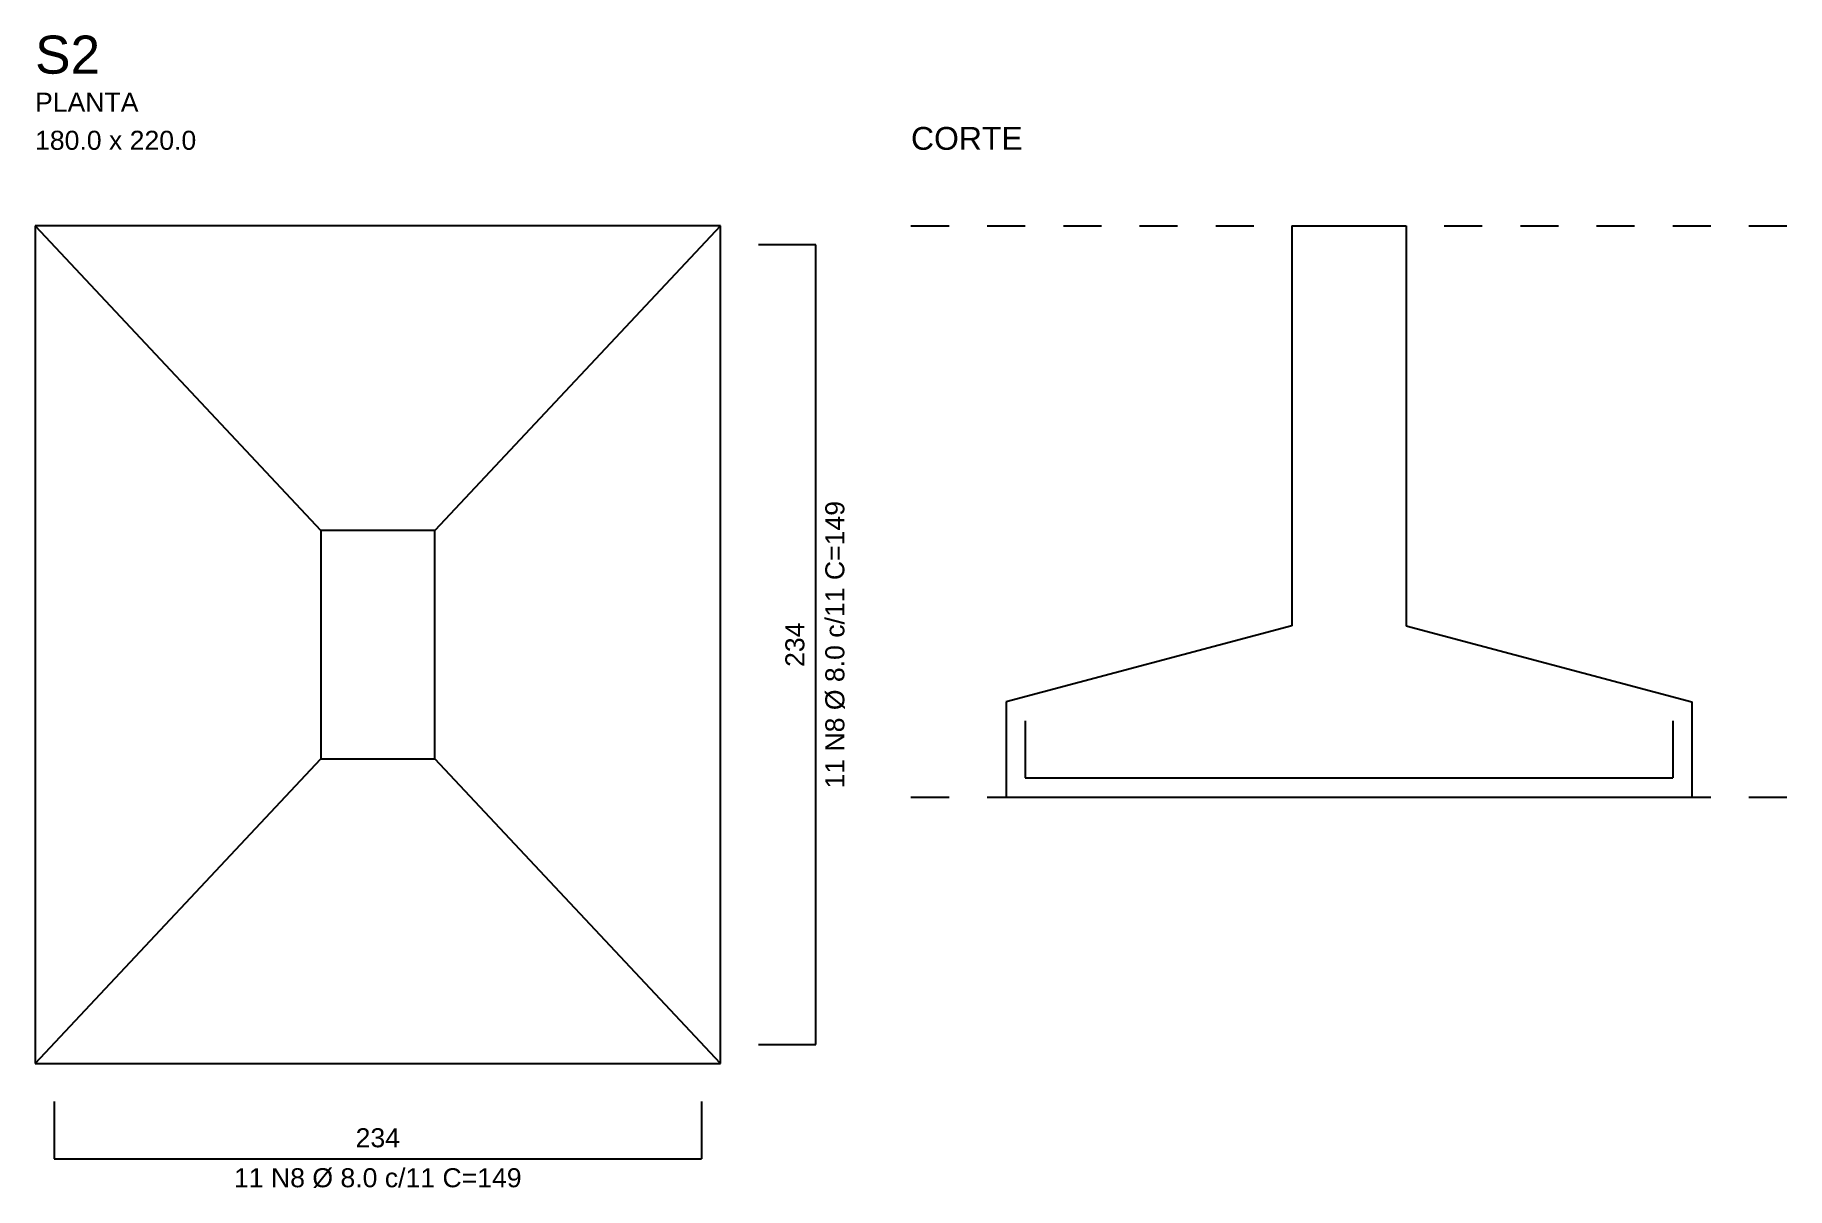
# Model space of a CAD drawing. Header units: metres. Extents: x 0 to 4.6, y -0.33 to 2.7.
import ezdxf
from ezdxf.enums import TextEntityAlignment as Align

# ---------------------------------------------------------------- set-up
doc = ezdxf.new("R2010")
doc.units = ezdxf.units.M
doc.linetypes.add('DOTTED', pattern=[0.05, 0, -0.05])
for name, color, linetype in [('STRUCT_FOOTING_0', 3, 'Continuous'), ('STRUCT_FOOTING_2', 3, 'DOTTED'), ('STRUCT_FOOTING_3', 5, 'Continuous')]:
    doc.layers.add(name, color=color, linetype=linetype)
doc.styles.add('Subtitle_01', font='Arial.ttf')
doc.styles.add('Title_01', font='Arial.ttf')

msp = doc.modelspace()

# ---------------------------------------------------------------- linework, layer by layer
at = {"layer": 'STRUCT_FOOTING_0'}
for p, q in [((1.8, 2.2), (0, 2.2)), ((0, 2.2), (0, 0)), ((0, 2.2), (0.75, 1.4)), ((1.8, 2.2), (1.05, 1.4)), ((1.8, 0), (1.8, 2.2)), ((3.3, 2.2), (3.6, 2.2)), ((3.3, 2.2), (3.3, 1.15)), ((3.6, 2.2), (3.6, 1.15)), ((1.05, 1.4), (0.75, 1.4)), ((0.75, 1.4), (0.75, 0.8)), ((1.05, 0.8), (1.05, 1.4)), ((3.3, 1.15), (2.55, 0.95)), ((3.6, 1.15), (4.35, 0.95)), ((2.55, 0.95), (2.55, 0.7)), ((4.35, 0.95), (4.35, 0.7)), ((0, 0), (0.75, 0.8)), ((0.75, 0.8), (1.05, 0.8)), ((1.8, 0), (1.05, 0.8)), ((2.55, 0.7), (4.35, 0.7)), ((0, 0), (1.8, 0))]:
    msp.add_line(p, q, dxfattribs=at)
at = {"layer": 'STRUCT_FOOTING_2'}
for p, q in [((2.3, 2.2), (4.6, 2.2)), ((2.3, 0.7), (4.6, 0.7))]:
    msp.add_line(p, q, dxfattribs=at)
at = {"layer": 'STRUCT_FOOTING_3'}
for p, q in [((2.05, 2.15), (1.9, 2.15)), ((2.05, 0.05), (2.05, 2.15)), ((2.6, 0.9), (2.6, 0.75)), ((4.3, 0.9), (4.3, 0.75)), ((2.6, 0.75), (4.3, 0.75)), ((1.9, 0.05), (2.05, 0.05)), ((0.05, -0.1), (0.05, -0.25)), ((1.75, -0.1), (1.75, -0.25)), ((0.05, -0.25), (1.75, -0.25))]:
    msp.add_line(p, q, dxfattribs=at)

# ---------------------------------------------------------------- texts
at = {"color": 3}
for s, height, style, p in [('S2', 0.1, 'Title_01', (0, 2.6)), ('PLANTA', 0.05, 'Subtitle_01', (0, 2.5)), ('180.0 x 220.0', 0.05, 'Subtitle_01', (0, 2.4)), ('CORTE', 0.06, 'Subtitle_01', (2.3, 2.4))]:
    msp.add_text(s, height=height, dxfattribs=dict(at, style=style)).set_placement(p)
at = {"color": 3, "style": 'Subtitle_01'}
msp.add_text('11 N8 %%C 8.0 c/11 C=149', height=0.05, rotation=90, dxfattribs=at).set_placement((2.075, 1.1), align=Align.TOP_CENTER)
msp.add_text('234', height=0.05, rotation=90, dxfattribs=at).set_placement((2.035, 1.1), align=Align.BOTTOM_CENTER)
msp.add_text('234', height=0.05, dxfattribs=at).set_placement((0.9, -0.235), align=Align.BOTTOM_CENTER)
msp.add_text('11 N8 %%C 8.0 c/11 C=149', height=0.05, dxfattribs=at).set_placement((0.9, -0.275), align=Align.TOP_CENTER)

doc.saveas('drawing.dxf')
